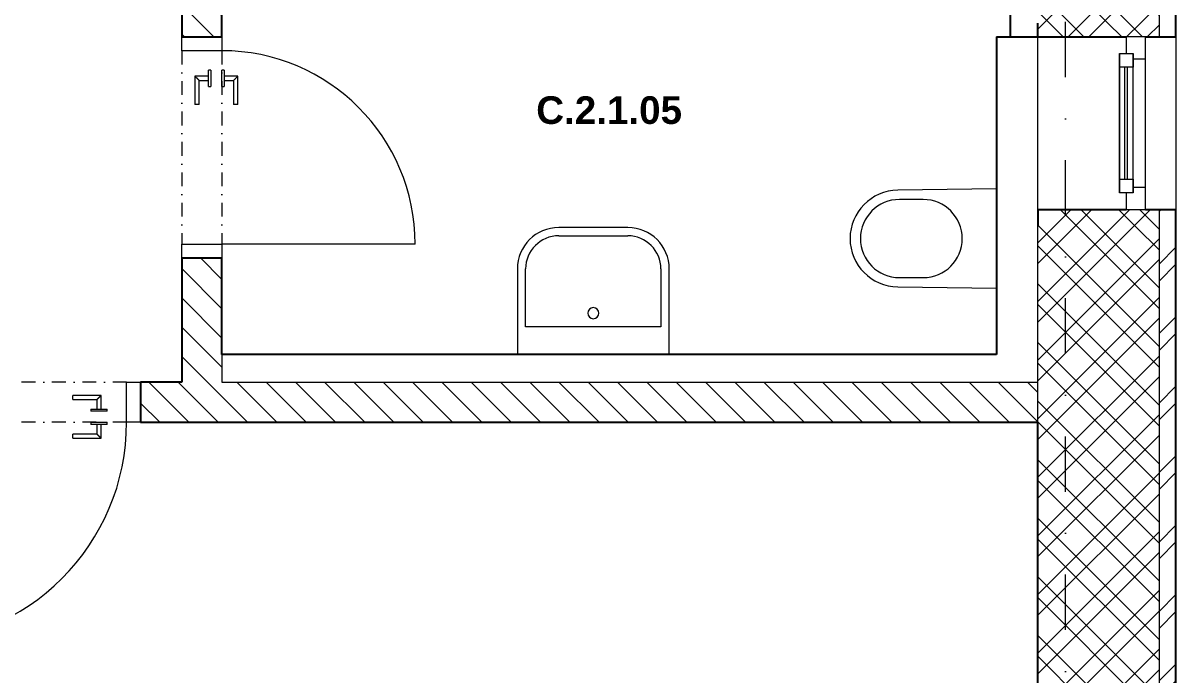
# Model space of a CAD drawing. Header units: millimetres. Extents: x -47415 to 8649, y -7799 to 10440.
# Drawn here: x -27110 to -22935, y -3361 to -1002 of the extents above; entities that cross this region are included whole.
import ezdxf

# ---------------------------------------------------------------- set-up
doc = ezdxf.new("R2010")
doc.units = ezdxf.units.MM
doc.linetypes.add('UDL_2NP$0$HA_DashDot_10mm-S3mm', pattern=[500, 200, -150, 0, -150])
doc.linetypes.add('UDL_2NP$0$HA_DashDot_2_2mm-S0_6mm', pattern=[110, 50, -30, 0, -30])
doc.layers.add('_UT', color=4, linetype='Continuous')
for name, color, linetype, lineweight in [('UDL_2NP$0$A-AREA-____-IDEN', 252, 'Continuous', 9), ('UDL_2NP$0$A-DOOR-____-MCUT', 252, 'UDL_2NP$0$HA_DashDot_2_2mm-S0_6mm', 9), ('UDL_2NP$0$A-DOOR-____-OTLN', 252, 'Continuous', 9), ('UDL_2NP$0$A-DOOR-FRAM-MCUT', 252, 'Continuous', 9), ('UDL_2NP$0$A-GENM-____-OTLN', 252, 'Continuous', 9), ('UDL_2NP$0$A-GLAZ-____-MCUT', 252, 'Continuous', 5), ('UDL_2NP$0$A-GLAZ-____-OTLN', 252, 'Continuous', 5), ('UDL_2NP$0$A-WALL-____-MCUT', 252, 'Continuous', 9), ('UDL_2NP$0$A-WALL-____-OTLN', 252, 'Continuous', 9), ('UDL_2NP$0$A-WALL-____-PATT', 252, 'Continuous', 25), ('UDL_2NP$0$I-WALL-____-MCUT', 252, 'Continuous', 25), ('UDL_2NP$0$I-WALL-____-OTLN', 252, 'Continuous', 9), ('UDL_2NP$0$P-SANR-FIXT-OTLN', 252, 'Continuous', 9), ('UDL_2NP$0$S-GRID-____-OTLN', 252, 'Continuous', 5)]:
    doc.layers.add(name, color=color, linetype=linetype, lineweight=lineweight)
doc.styles.add('UDL_2NP$0$Arial_B', font='arialbd.ttf', dxfattribs={"height": 100})
pattern_1 = [(45, (0, 0), (-106.066, 106.066), []), (45, (75, 0), (-106.066, 106.066), []), (315, (0, 0), (106.066, 106.066), []), (315, (75, 0), (106.066, 106.066), [])]
pattern_2 = [(135, (0, 0), (-53.033, -53.033), [])]
pattern_3 = [(45, (0, 0), (-125.7236, 125.7236), []), (45, (0, 190.5), (-125.7236, 125.7236), [])]

# ---------------------------------------------------------------- blocks, each defined once
blk = doc.blocks.new('UDL_2NP$0$HA_DR_Single_Swing_Solid - In_700x2100-1527917-UDL_2NP-C')
at = {"layer": 'UDL_2NP$0$A-DOOR-____-MCUT'}
for p, q in [((-350, 72.5), (350, 72.5)), ((-350, -72.5), (350, -72.5))]:
    blk.add_line(p, q, dxfattribs=at)
at = {"layer": 'UDL_2NP$0$A-DOOR-____-OTLN', "lineweight": 5}
blk.add_line((350, 772.5), (350, 72.5), dxfattribs=at)
at = {"layer": 'UDL_2NP$0$A-DOOR-____-OTLN'}
for p, q in [((-257.5, 130), (-257.5, 80.5)), ((-155, 130), (-257.5, 130)), ((-155, 130), (-155, 115)), ((-242.5, 80.5), (-242.5, 115)), ((-242.5, 115), (-155, 115)), ((-280, 80.5), (-220, 80.5)), ((-280, 80.5), (-280, 72.5)), ((-220, 72.5), (-280, 72.5)), ((-220, 72.5), (-220, 80.5)), ((-280, 32.5), (-220, 32.5)), ((-280, 32.5), (-280, 24.5)), ((-220, 24.5), (-280, 24.5)), ((-257.5, 24.5), (-257.5, -25)), ((-242.5, -10), (-242.5, 24.5)), ((-220, 24.5), (-220, 32.5)), ((-257.5, -25), (-155, -25)), ((-155, -10), (-242.5, -10)), ((-155, -10), (-155, -25))]:
    blk.add_line(p, q, dxfattribs=at)
at = {"layer": 'UDL_2NP$0$A-DOOR-____-OTLN', "lineweight": 5}
blk.add_arc((350, 72.5), 700, 90, 180, dxfattribs=at)
at = {"layer": 'UDL_2NP$0$A-DOOR-____-OTLN'}
for points in [[(-242.5, 115), (-242.5, 115), (-242.6, 115.1), (-243.1, 115.6), (-243.5, 116), (-243.9, 116.4), (-244.4, 116.9), (-244.8, 117.3), (-245.4, 117.9), (-246.1, 118.6), (-246.7, 119.2), (-247.1, 119.6), (-247.6, 120.1), (-248.1, 120.6), (-248.5, 121), (-249, 121.5), (-249.5, 122), (-250, 122.5), (-250.5, 123), (-251, 123.5), (-251.5, 124), (-251.9, 124.4), (-252.4, 124.9), (-252.9, 125.4), (-253.3, 125.8), (-253.8, 126.3), (-254.2, 126.7), (-254.7, 127.2), (-255.2, 127.7), (-255.6, 128.1), (-256.1, 128.6), (-256.5, 129), (-256.9, 129.4), (-257.4, 129.9), (-257.5, 130), (-257.5, 130)], [(-257.5, -25), (-257.5, -25), (-257.4, -24.9), (-256.9, -24.4), (-256.5, -24), (-256.1, -23.6), (-255.6, -23.1), (-255.2, -22.7), (-254.6, -22.1), (-253.9, -21.4), (-253.3, -20.8), (-252.9, -20.4), (-252.4, -19.9), (-251.9, -19.4), (-251.5, -19), (-251, -18.5), (-250.5, -18), (-250, -17.5), (-249.5, -17), (-249, -16.5), (-248.5, -16), (-248.1, -15.6), (-247.6, -15.1), (-247.1, -14.6), (-246.7, -14.2), (-246.2, -13.7), (-245.8, -13.3), (-245.3, -12.8), (-244.8, -12.3), (-244.4, -11.9), (-243.9, -11.4), (-243.5, -11), (-243.1, -10.6), (-242.6, -10.1), (-242.5, -10), (-242.5, -10)]]:
    blk.add_open_spline(points, degree=3, knots=[0, 0, 0, 0, 0.083333, 0.125, 0.166667, 0.208333, 0.229167, 0.25, 0.291667, 0.333333, 0.354167, 0.375, 0.395833, 0.416667, 0.4375, 0.458333, 0.479167, 0.5, 0.520833, 0.541667, 0.5625, 0.583333, 0.604167, 0.625, 0.645833, 0.666667, 0.6875, 0.708333, 0.75, 0.770833, 0.791667, 0.833333, 0.875, 0.916667, 1, 1, 1, 1], dxfattribs=at)
at = {"layer": 'UDL_2NP$0$A-DOOR-FRAM-MCUT'}
for p, q in [((-400, -72.5), (-400, 72.5)), ((-400, 72.5), (-350, 72.5)), ((-350, 72.5), (-350, -72.5)), ((350, 72.5), (400, 72.5)), ((350, -72.5), (350, 72.5)), ((400, 72.5), (400, -72.5)), ((-350, -72.5), (-400, -72.5)), ((400, -72.5), (350, -72.5))]:
    blk.add_line(p, q, dxfattribs=at)
blk = doc.blocks.new('UDL_2NP$0$HA_DR_Single_Swing_Solid - In_800x2100-1530513-UDL_2NP-C')
at = {"layer": 'UDL_2NP$0$A-DOOR-____-MCUT'}
for p, q in [((-400, 72.5), (400, 72.5)), ((-400, -72.5), (400, -72.5))]:
    blk.add_line(p, q, dxfattribs=at)
at = {"layer": 'UDL_2NP$0$A-DOOR-____-OTLN', "lineweight": 5}
blk.add_line((400, 872.5), (400, 72.5), dxfattribs=at)
at = {"layer": 'UDL_2NP$0$A-DOOR-____-OTLN'}
for p, q in [((-307.5, 130), (-307.5, 80.5)), ((-205, 130), (-307.5, 130)), ((-205, 130), (-205, 115)), ((-292.5, 80.5), (-292.5, 115)), ((-292.5, 115), (-205, 115)), ((-330, 80.5), (-270, 80.5)), ((-330, 80.5), (-330, 72.5)), ((-270, 72.5), (-330, 72.5)), ((-270, 72.5), (-270, 80.5)), ((-330, 32.5), (-270, 32.5)), ((-330, 32.5), (-330, 24.5)), ((-270, 24.5), (-330, 24.5)), ((-307.5, 24.5), (-307.5, -25)), ((-292.5, -10), (-292.5, 24.5)), ((-270, 24.5), (-270, 32.5)), ((-307.5, -25), (-205, -25)), ((-205, -10), (-292.5, -10)), ((-205, -10), (-205, -25))]:
    blk.add_line(p, q, dxfattribs=at)
at = {"layer": 'UDL_2NP$0$A-DOOR-____-OTLN', "lineweight": 5}
blk.add_arc((400, 72.5), 800, 90, 180, dxfattribs=at)
at = {"layer": 'UDL_2NP$0$A-DOOR-____-OTLN'}
for points in [[(-292.5, 115), (-292.5, 115), (-292.6, 115.1), (-293.1, 115.6), (-293.5, 116), (-293.9, 116.4), (-294.4, 116.9), (-294.8, 117.3), (-295.4, 117.9), (-296.1, 118.6), (-296.7, 119.2), (-297.1, 119.6), (-297.6, 120.1), (-298.1, 120.6), (-298.5, 121), (-299, 121.5), (-299.5, 122), (-300, 122.5), (-300.5, 123), (-301, 123.5), (-301.5, 124), (-301.9, 124.4), (-302.4, 124.9), (-302.9, 125.4), (-303.3, 125.8), (-303.8, 126.3), (-304.2, 126.7), (-304.7, 127.2), (-305.2, 127.7), (-305.6, 128.1), (-306.1, 128.6), (-306.5, 129), (-306.9, 129.4), (-307.4, 129.9), (-307.5, 130), (-307.5, 130)], [(-307.5, -25), (-307.5, -25), (-307.4, -24.9), (-306.9, -24.4), (-306.5, -24), (-306.1, -23.6), (-305.6, -23.1), (-305.2, -22.7), (-304.6, -22.1), (-303.9, -21.4), (-303.3, -20.8), (-302.9, -20.4), (-302.4, -19.9), (-301.9, -19.4), (-301.5, -19), (-301, -18.5), (-300.5, -18), (-300, -17.5), (-299.5, -17), (-299, -16.5), (-298.5, -16), (-298.1, -15.6), (-297.6, -15.1), (-297.1, -14.6), (-296.7, -14.2), (-296.2, -13.7), (-295.8, -13.3), (-295.3, -12.8), (-294.8, -12.3), (-294.4, -11.9), (-293.9, -11.4), (-293.5, -11), (-293.1, -10.6), (-292.6, -10.1), (-292.5, -10), (-292.5, -10)]]:
    blk.add_open_spline(points, degree=3, knots=[0, 0, 0, 0, 0.083333, 0.125, 0.166667, 0.208333, 0.229167, 0.25, 0.291667, 0.333333, 0.354167, 0.375, 0.395833, 0.416667, 0.4375, 0.458333, 0.479167, 0.5, 0.520833, 0.541667, 0.5625, 0.583333, 0.604167, 0.625, 0.645833, 0.666667, 0.6875, 0.708333, 0.75, 0.770833, 0.791667, 0.833333, 0.875, 0.916667, 1, 1, 1, 1], dxfattribs=at)
at = {"layer": 'UDL_2NP$0$A-DOOR-FRAM-MCUT'}
for p, q in [((-450, -72.5), (-450, 72.5)), ((-450, 72.5), (-400, 72.5)), ((-400, 72.5), (-400, -72.5)), ((400, 72.5), (450, 72.5)), ((400, -72.5), (400, 72.5)), ((450, 72.5), (450, -72.5)), ((-400, -72.5), (-450, -72.5)), ((450, -72.5), (400, -72.5))]:
    blk.add_line(p, q, dxfattribs=at)
blk = doc.blocks.new('UDL_2NP$0$HA_WD_SinglePanel - 625x1000-1383459-UDL_2NP-C')
at = {"layer": 'UDL_2NP$0$A-GLAZ-____-MCUT'}
for p, q in [((-312.5, 170), (-312.5, 100)), ((-232.5, 170), (-312.5, 170)), ((-232.5, 125), (-232.5, 170)), ((312.5, 170), (232.5, 170)), ((232.5, 170), (232.5, 125)), ((312.5, 100), (312.5, 170)), ((-312.5, 100), (-252.5, 100)), ((-252.5, 75), (-252.5, 125)), ((-252.5, 125), (-202.5, 125)), ((-202.5, 125), (-202.5, 75)), ((202.5, 105), (-202.5, 105)), ((202.5, 95), (-202.5, 95)), ((202.5, 75), (202.5, 125)), ((202.5, 125), (252.5, 125)), ((252.5, 125), (252.5, 75)), ((252.5, 100), (312.5, 100)), ((-202.5, 75), (-252.5, 75)), ((252.5, 75), (202.5, 75))]:
    blk.add_line(p, q, dxfattribs=at)
at = {"layer": 'UDL_2NP$0$A-GLAZ-____-OTLN'}
for p, q in [((232.5, 170), (-232.5, 170)), ((252.5, 125), (-252.5, 125)), ((-252.5, 75), (-252.5, 125)), ((202.5, 125), (-202.5, 125)), ((252.5, 125), (252.5, 75)), ((-252.5, 75), (252.5, 75)), ((202.5, 75), (-202.5, 75))]:
    blk.add_line(p, q, dxfattribs=at)
blk = doc.blocks.new('UDL_2NP$0$ABMV_Toilet_WallHung - Default-1465613-UDL_2NP-C')
at = {"layer": 'UDL_2NP$0$A-GENM-____-OTLN'}
for p, q in [((-50, 432.3), (-54.6, 75)), ((-16.3, 426.2), (-16.3, 340.3)), ((266.3, 340.3), (266.3, 426.2)), ((304.6, 75), (300, 432.3))]:
    blk.add_line(p, q, dxfattribs=at)
for centre, radius, start, end in [((125, 430.1), 175, 0.7323, 179.2677), ((125, 426.2), 141.3, 0, 180), ((125, 340.3), 141.3, 180, 360)]:
    blk.add_arc(centre, radius, start, end, dxfattribs=at)
blk = doc.blocks.new('UDL_2NP$0$ABMV_WashBasin_Generic - 550x460-1465709-UDL_2NP-C')
at = {"layer": 'UDL_2NP$0$P-SANR-FIXT-OTLN'}
for p, q in [((250, 510), (0, 510)), ((0, 480), (250, 480)), ((-150, 360), (-150, 50)), ((-120, 150), (-120, 360)), ((370, 360), (370, 150)), ((400, 50), (400, 360)), ((370, 150), (-120, 150))]:
    blk.add_line(p, q, dxfattribs=at)
for centre, radius, start, end in [((0, 360), 150, 90, 180), ((250, 360), 150, 360, 90), ((0, 360), 120, 90, 180), ((250, 360), 120, 360, 90), ((125, 200), 20, 90, 270), ((125, 200), 20, 270, 90)]:
    blk.add_arc(centre, radius, start, end, dxfattribs=at)
blk = doc.blocks.new('UDL_2NP')
at = {"layer": 'UDL_2NP$0$A-WALL-____-PATT', "lineweight": 5}
h = blk.add_hatch(dxfattribs=at)
h.set_pattern_fill('FP_4', color=256, style=0, pattern_type=2)
h.set_pattern_definition(pattern_3)
h.paths.add_polyline_path([(-22934.9, -5741.8), (-22934.9, -4551.8), (-22994.9, -4551.8), (-22994.9, -5741.8)])
h.paths.add_polyline_path([(-22934.9, -3551.8), (-22934.9, -1738.4), (-22994.9, -1738.4), (-22994.9, -3551.8)])
h.paths.add_polyline_path([(-22934.9, -1001.8), (-22934.9, 648.2), (-22994.9, 648.2), (-22994.9, -1001.8)])
h.paths.add_polyline_path([(-22994.9, 1381.2), (-22934.9, 1381.2), (-22934.9, 3648.2), (-22994.9, 3648.2), (-22994.9, 2913.6)])
h.paths.add_polyline_path([(-22934.9, 4648.2), (-22934.9, 6588.2), (-22994.9, 6588.2), (-22994.9, 4648.2)])
h = blk.add_hatch(dxfattribs=at)
h.set_pattern_fill('FP_1', color=256, style=0, pattern_type=2)
h.set_pattern_definition(pattern_1)
h.paths.add_polyline_path([(-23044.9, -5301.8), (-22994.9, -5301.8), (-22994.9, -4551.8), (-23434.9, -4551.8), (-23434.9, -5301.8), (-23114.9, -5301.8)])
h.paths.add_polyline_path([(-23089.9, -3551.8), (-22994.9, -3551.8), (-22994.9, -1738.4), (-23434.9, -1738.4), (-23434.9, -3551.8), (-23114.9, -3551.8)])
h.paths.add_polyline_path([(-23062.6, -1001.8), (-22994.9, -1001.8), (-22994.9, 648.2), (-23434.9, 648.2), (-23434.9, -1001.8)])
h.paths.add_polyline_path([(-22994.9, 1381.2), (-22994.9, 3648.2), (-23434.9, 3648.2), (-23434.9, 1381.2), (-23062.6, 1381.2)])
h.paths.add_polyline_path([(-23434.9, 4648.2), (-22994.9, 4648.2), (-22994.9, 6148.2), (-23434.9, 6148.2), (-23434.9, 4879.6)])
h = blk.add_hatch(dxfattribs=at)
h.set_pattern_fill('FP_1', color=256, style=0, pattern_type=2)
h.set_pattern_definition(pattern_1)
h.paths.add_polyline_path([(-23044.9, -1738.4), (-22994.9, -1738.4), (-22994.9, -1676.8), (-23434.9, -1676.8), (-23434.9, -1738.4), (-23062.6, -1738.4)])
h.paths.add_polyline_path([(-23434.9, -1051.8), (-22994.9, -1051.8), (-22994.9, -1001.8), (-23434.9, -1001.8), (-23434.9, -1018.4)])
h.paths.add_polyline_path([(-23007.4, 648.2), (-22994.9, 648.2), (-22994.9, 698.2), (-23434.9, 698.2), (-23434.9, 648.2), (-23044.9, 648.2)])
h.paths.add_polyline_path([(-23114.9, 1323.2), (-22994.9, 1323.2), (-22994.9, 1381.2), (-23434.9, 1381.2), (-23434.9, 1323.2)])
h = blk.add_hatch(dxfattribs=at)
h.set_pattern_fill('FP_4', color=256, style=0, pattern_type=2)
h.set_pattern_definition(pattern_3)
h.paths.add_polyline_path([(-22994.9, -1738.4), (-22934.9, -1738.4), (-22934.9, -1676.8), (-22994.9, -1676.8)])
h.paths.add_polyline_path([(-22994.9, -1051.8), (-22934.9, -1051.8), (-22934.9, -1001.8), (-22994.9, -1001.8), (-22994.9, -1018.4)])
h.paths.add_polyline_path([(-22934.9, 648.2), (-22934.9, 698.2), (-22994.9, 698.2), (-22994.9, 648.2)])
h.paths.add_polyline_path([(-22934.9, 1323.2), (-22934.9, 1381.2), (-22994.9, 1381.2), (-22994.9, 1323.2)])
h = blk.add_hatch(dxfattribs=at)
h.set_pattern_fill('FP_3', color=256, style=0, pattern_type=2)
h.set_pattern_definition(pattern_2)
h.paths.add_polyline_path([(-26471, -2301.8), (-26389.9, -2301.8), (-26389.9, -1851.8), (-26534.9, -1851.8), (-26534.9, -2301.8)])
h.paths.add_polyline_path([(-26471, -1051.8), (-26389.9, -1051.8), (-26389.9, -196.8), (-26534.9, -196.8), (-26534.9, -1051.8)])
h = blk.add_hatch(dxfattribs=at)
h.set_pattern_fill('FP_3', color=256, style=0, pattern_type=2)
h.set_pattern_definition(pattern_2)
h.paths.add_polyline_path([(-23434.9, -2446.8), (-23434.9, -2301.8), (-26684.9, -2301.8), (-26684.9, -2446.8), (-24577.4, -2446.8)])
h.paths.add_polyline_path([(-29384.9, -2446.8), (-29334.9, -2446.8), (-29334.9, -2301.8), (-29384.9, -2301.8)])
h.paths.add_polyline_path([(-27607.2, -2446.8), (-27584.9, -2446.8), (-27584.9, -2301.8), (-28434.9, -2301.8), (-28434.9, -2446.8), (-28234.9, -2446.8)])
at = {"layer": 'UDL_2NP$0$A-WALL-____-MCUT'}
for p, q in [((-22994.9, -1051.8), (-22994.9, 698.2)), ((-22994.9, -3551.8), (-22994.9, -1676.8)), ((-23434.9, -2446.8), (-23434.9, -1738.4)), ((-26389.9, -2201.8), (-26389.9, -2301.8)), ((-26389.9, -2301.8), (-23434.9, -2301.8))]:
    blk.add_line(p, q, dxfattribs=at)
at = {"layer": 'UDL_2NP$0$A-WALL-____-MCUT', "lineweight": 25}
for p, q in [((-23434.9, -1051.8), (-23434.9, -1001.8)), ((-23434.9, -1051.8), (-23114.9, -1051.8)), ((-23044.9, -1051.8), (-22994.9, -1051.8)), ((-23434.9, -1676.8), (-23434.9, -1738.4)), ((-23434.9, -1676.8), (-23114.9, -1676.8)), ((-23044.9, -1676.8), (-22994.9, -1676.8)), ((-23434.9, -3551.8), (-23434.9, -2446.8))]:
    blk.add_line(p, q, dxfattribs=at)
at = {"layer": 'UDL_2NP$0$A-WALL-____-OTLN'}
blk.add_line((-23434.9, -1676.8), (-23434.9, -1051.8), dxfattribs=at)
at = {"layer": 'UDL_2NP$0$I-WALL-____-MCUT'}
for p, q in [((-22934.9, -1051.8), (-22934.9, 698.2)), ((-26534.9, -196.8), (-26534.9, -1051.8)), ((-26389.9, -1051.8), (-26389.9, -196.8)), ((-23534.9, -196.8), (-23534.9, -1051.8)), ((-26534.9, -1051.8), (-26389.9, -1051.8)), ((-23584.9, -1051.8), (-23584.9, -2201.8)), ((-23584.9, -1051.8), (-23434.9, -1051.8)), ((-22994.9, -1051.8), (-22934.9, -1051.8)), ((-22994.9, -1676.8), (-22934.9, -1676.8)), ((-22934.9, -3551.8), (-22934.9, -1676.8)), ((-26534.9, -1851.8), (-26534.9, -2301.8)), ((-26534.9, -1851.8), (-26389.9, -1851.8)), ((-26389.9, -2201.8), (-26389.9, -1851.8)), ((-23584.9, -2201.8), (-26389.9, -2201.8)), ((-26534.9, -2301.8), (-26684.9, -2301.8)), ((-26684.9, -2301.8), (-26684.9, -2446.8)), ((-26684.9, -2446.8), (-23434.9, -2446.8))]:
    blk.add_line(p, q, dxfattribs=at)
at = {"layer": 'UDL_2NP$0$I-WALL-____-OTLN'}
blk.add_line((-22934.9, -1051.8), (-22934.9, -1676.8), dxfattribs=at)
at = {"layer": 'UDL_2NP$0$S-GRID-____-OTLN', "linetype": 'UDL_2NP$0$HA_DashDot_10mm-S3mm', "lineweight": 9}
blk.add_line((-23334.9, -6198.9), (-23334.9, 8840.3), dxfattribs=at)
at = {"layer": 'UDL_2NP$0$A-DOOR-____-OTLN'}
for name, p, rotation in [('UDL_2NP$0$HA_DR_Single_Swing_Solid - In_700x2100-1527917-UDL_2NP-C', (-26462.4, -1451.8), 269.9999999999997), ('UDL_2NP$0$HA_DR_Single_Swing_Solid - In_800x2100-1530513-UDL_2NP-C', (-27134.9, -2374.3), 180)]:
    blk.add_blockref(name, p, dxfattribs=dict(at, rotation=rotation))
at = {"layer": 'UDL_2NP$0$A-GLAZ-____-OTLN', "rotation": 269.9999999999999}
blk.add_blockref('UDL_2NP$0$HA_WD_SinglePanel - 625x1000-1383459-UDL_2NP-C', (-23214.9, -1364.3), dxfattribs=at)
at = {"layer": 'UDL_2NP$0$P-SANR-FIXT-OTLN', "rotation": 89.99999999999972}
blk.add_blockref('UDL_2NP$0$ABMV_Toilet_WallHung - Default-1465613-UDL_2NP-C', (-23509.9, -1906.8), dxfattribs=at)
at = {"layer": 'UDL_2NP$0$P-SANR-FIXT-OTLN'}
blk.add_blockref('UDL_2NP$0$ABMV_WashBasin_Generic - 550x460-1465709-UDL_2NP-C', (-25169.9, -2251.8), dxfattribs=at)
at = {"layer": 'UDL_2NP$0$A-AREA-____-IDEN', "lineweight": 5, "insert": (-25251.6, -1266.9), "char_height": 100, "width": 653.375, "attachment_point": 1, "style": 'UDL_2NP$0$Arial_B'}
blk.add_mtext('C.2.1.05', dxfattribs=at)

msp = doc.modelspace()

# ---------------------------------------------------------------- block references
at = {"layer": '_UT'}
msp.add_blockref('UDL_2NP', (0, 0), dxfattribs=at)

doc.saveas('drawing.dxf')
